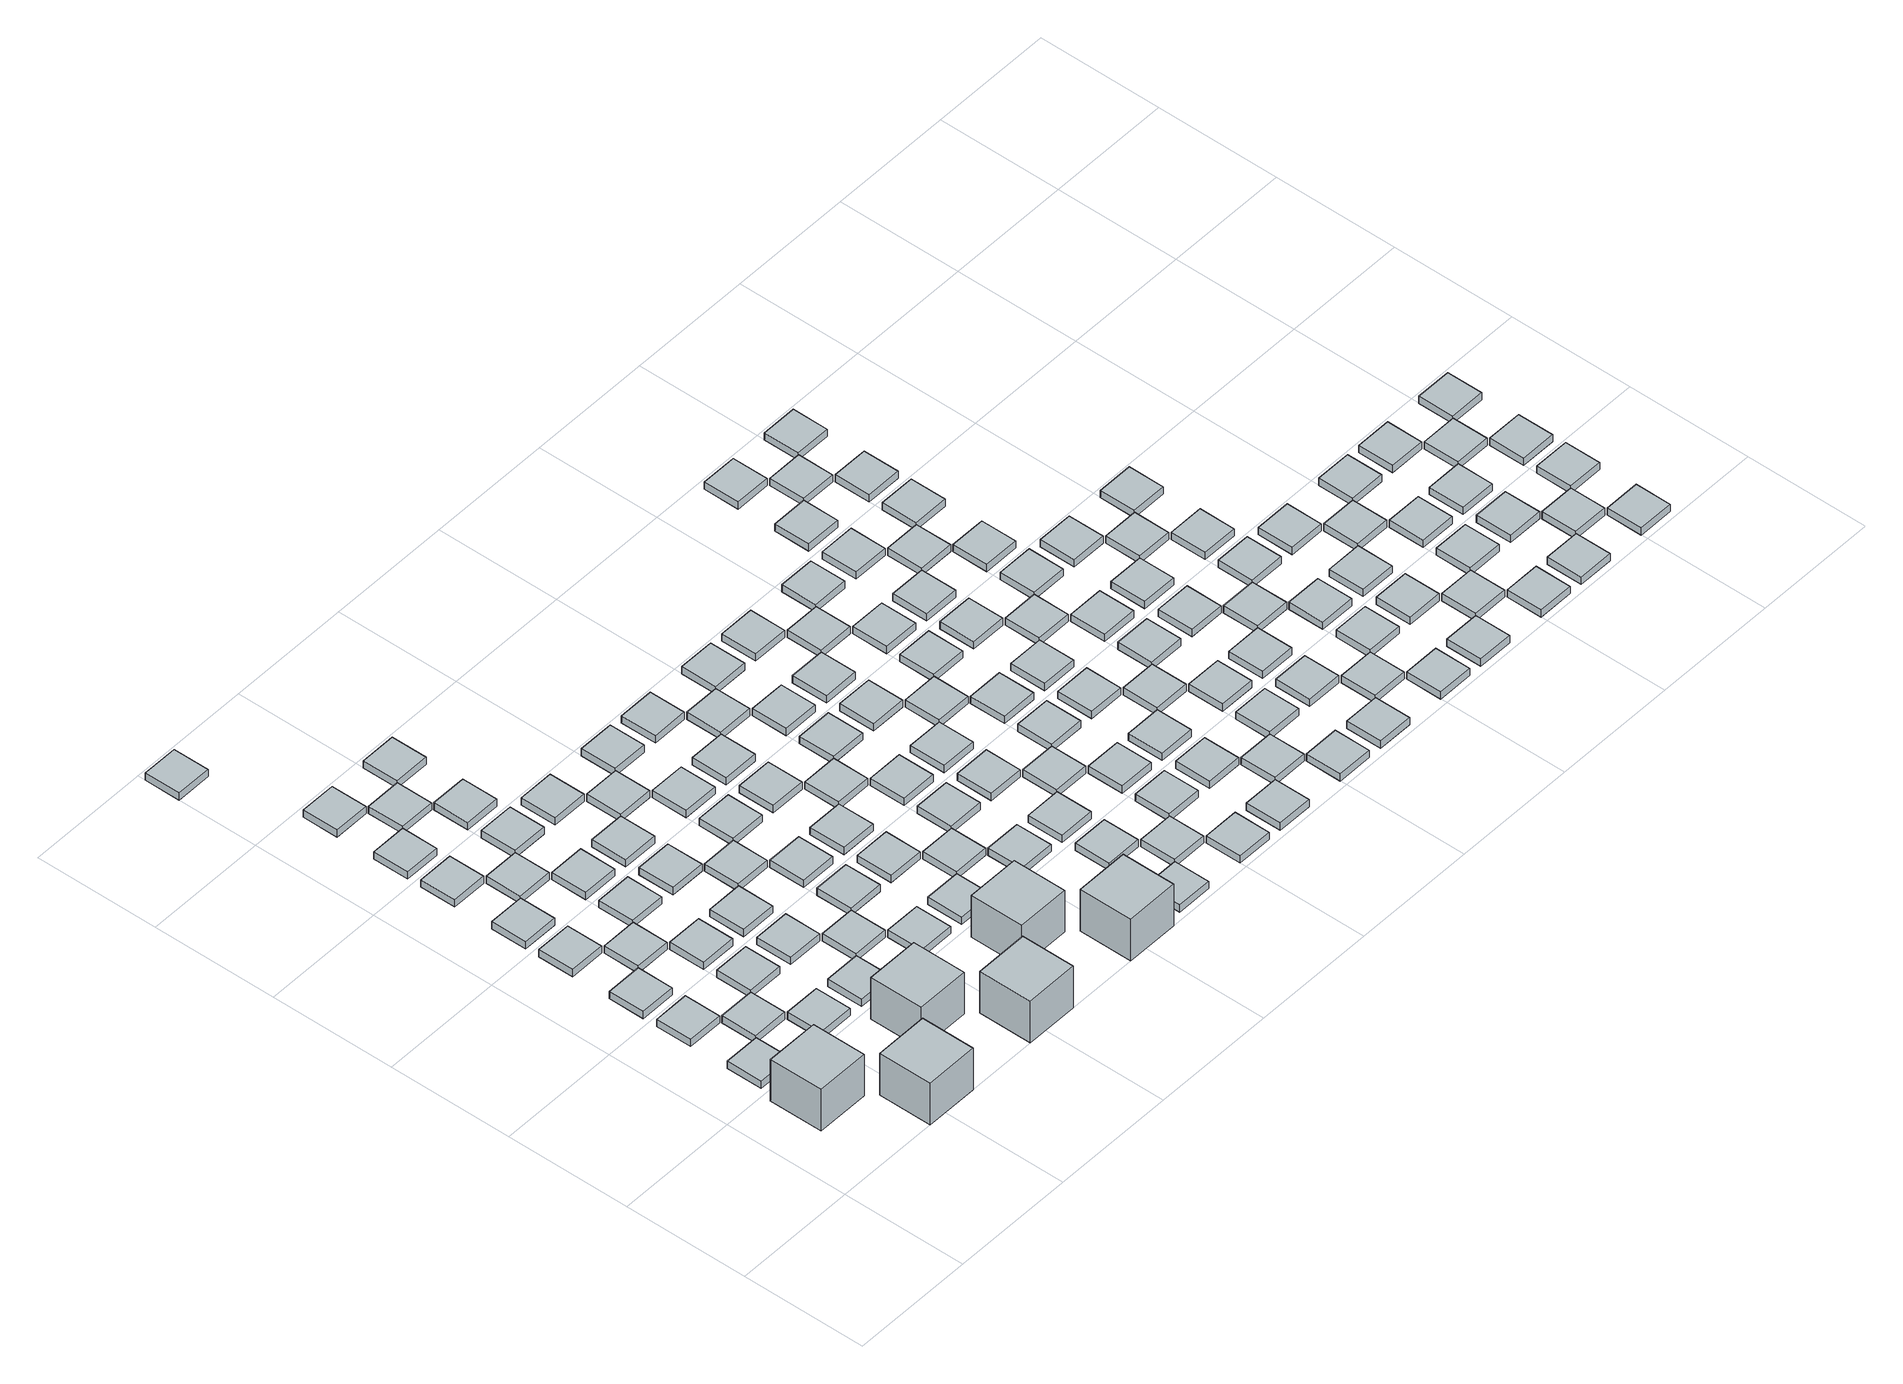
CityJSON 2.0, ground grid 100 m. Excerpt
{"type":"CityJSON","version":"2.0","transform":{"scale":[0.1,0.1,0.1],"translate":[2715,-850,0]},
"CityObjects":{
"object1":{"type":"GenericCityObject","geometry":[{"type":"Solid","lod":"1","boundaries":[[[[0,1,2,3]],[[4,5,1,0]],[[5,6,2,1]],[[6,7,3,2]],[[7,4,0,3]],[[7,6,5,4]]]]}]},
"object2":{"type":"GenericCityObject","geometry":[{"type":"Solid","lod":"1","boundaries":[[[[8,9,10,11]],[[12,13,9,8]],[[13,14,10,9]],[[14,15,11,10]],[[15,12,8,11]],[[15,14,13,12]]]]}]},
"object3":{"type":"GenericCityObject","geometry":[{"type":"Solid","lod":"1","boundaries":[[[[16,17,18,19]],[[20,21,17,16]],[[21,22,18,17]],[[22,23,19,18]],[[23,20,16,19]],[[23,22,21,20]]]]}]},
"object4":{"type":"GenericCityObject","geometry":[{"type":"Solid","lod":"1","boundaries":[[[[24,25,26,27]],[[28,29,25,24]],[[29,30,26,25]],[[30,31,27,26]],[[31,28,24,27]],[[31,30,29,28]]]]}]},
"object5":{"type":"GenericCityObject","geometry":[{"type":"Solid","lod":"1","boundaries":[[[[32,33,34,35]],[[36,37,33,32]],[[37,38,34,33]],[[38,39,35,34]],[[39,36,32,35]],[[39,38,37,36]]]]}]},
"object6":{"type":"GenericCityObject","geometry":[{"type":"Solid","lod":"1","boundaries":[[[[40,41,42,43]],[[44,45,41,40]],[[45,46,42,41]],[[46,47,43,42]],[[47,44,40,43]],[[47,46,45,44]]]]}]},
"object7":{"type":"GenericCityObject","geometry":[{"type":"Solid","lod":"1","boundaries":[[[[48,49,50,51]],[[52,53,49,48]],[[53,54,50,49]],[[54,55,51,50]],[[55,52,48,51]],[[55,54,53,52]]]]}]},
"object8":{"type":"GenericCityObject","geometry":[{"type":"Solid","lod":"1","boundaries":[[[[56,57,58,59]],[[60,61,57,56]],[[61,62,58,57]],[[62,63,59,58]],[[63,60,56,59]],[[63,62,61,60]]]]}]},
"object9":{"type":"GenericCityObject","geometry":[{"type":"Solid","lod":"1","boundaries":[[[[64,65,66,67]],[[68,69,65,64]],[[69,70,66,65]],[[70,71,67,66]],[[71,68,64,67]],[[71,70,69,68]]]]}]},
"object10":{"type":"GenericCityObject","geometry":[{"type":"Solid","lod":"1","boundaries":[[[[72,73,74,75]],[[76,77,73,72]],[[77,78,74,73]],[[78,79,75,74]],[[79,76,72,75]],[[79,78,77,76]]]]}]},
"object11":{"type":"GenericCityObject","geometry":[{"type":"Solid","lod":"1","boundaries":[[[[80,81,82,83]],[[84,85,81,80]],[[85,86,82,81]],[[86,87,83,82]],[[87,84,80,83]],[[87,86,85,84]]]]}]},
"object12":{"type":"GenericCityObject","geometry":[{"type":"Solid","lod":"1","boundaries":[[[[88,89,90,91]],[[92,93,89,88]],[[93,94,90,89]],[[94,95,91,90]],[[95,92,88,91]],[[95,94,93,92]]]]}]},
"object13":{"type":"GenericCityObject","geometry":[{"type":"Solid","lod":"1","boundaries":[[[[96,97,98,99]],[[100,101,97,96]],[[101,102,98,97]],[[102,103,99,98]],[[103,100,96,99]],[[103,102,101,100]]]]}]},
"object14":{"type":"GenericCityObject","geometry":[{"type":"Solid","lod":"1","boundaries":[[[[104,105,106,107]],[[108,109,105,104]],[[109,110,106,105]],[[110,111,107,106]],[[111,108,104,107]],[[111,110,109,108]]]]}]},
"object15":{"type":"GenericCityObject","geometry":[{"type":"Solid","lod":"1","boundaries":[[[[112,113,114,115]],[[116,117,113,112]],[[117,118,114,113]],[[118,119,115,114]],[[119,116,112,115]],[[119,118,117,116]]]]}]},
"object16":{"type":"GenericCityObject","geometry":[{"type":"Solid","lod":"1","boundaries":[[[[120,121,122,123]],[[124,125,121,120]],[[125,126,122,121]],[[126,127,123,122]],[[127,124,120,123]],[[127,126,125,124]]]]}]},
"object17":{"type":"GenericCityObject","geometry":[{"type":"Solid","lod":"1","boundaries":[[[[128,129,130,131]],[[132,133,129,128]],[[133,134,130,129]],[[134,135,131,130]],[[135,132,128,131]],[[135,134,133,132]]]]}]},
"object18":{"type":"GenericCityObject","geometry":[{"type":"Solid","lod":"1","boundaries":[[[[136,137,138,139]],[[140,141,137,136]],[[141,142,138,137]],[[142,143,139,138]],[[143,140,136,139]],[[143,142,141,140]]]]}]},
"object19":{"type":"GenericCityObject","geometry":[{"type":"Solid","lod":"1","boundaries":[[[[144,145,146,147]],[[148,149,145,144]],[[149,150,146,145]],[[150,151,147,146]],[[151,148,144,147]],[[151,150,149,148]]]]}]},
"object20":{"type":"GenericCityObject","geometry":[{"type":"Solid","lod":"1","boundaries":[[[[152,153,154,155]],[[156,157,153,152]],[[157,158,154,153]],[[158,159,155,154]],[[159,156,152,155]],[[159,158,157,156]]]]}]},
"object21":{"type":"GenericCityObject","geometry":[{"type":"Solid","lod":"1","boundaries":[[[[160,161,162,163]],[[164,165,161,160]],[[165,166,162,161]],[[166,167,163,162]],[[167,164,160,163]],[[167,166,165,164]]]]}]},
"object22":{"type":"GenericCityObject","geometry":[{"type":"Solid","lod":"1","boundaries":[[[[168,169,170,171]],[[172,173,169,168]],[[173,174,170,169]],[[174,175,171,170]],[[175,172,168,171]],[[175,174,173,172]]]]}]},
"object23":{"type":"GenericCityObject","geometry":[{"type":"Solid","lod":"1","boundaries":[[[[176,177,178,179]],[[180,181,177,176]],[[181,182,178,177]],[[182,183,179,178]],[[183,180,176,179]],[[183,182,181,180]]]]}]},
"object24":{"type":"GenericCityObject","geometry":[{"type":"Solid","lod":"1","boundaries":[[[[184,185,186,187]],[[188,189,185,184]],[[189,190,186,185]],[[190,191,187,186]],[[191,188,184,187]],[[191,190,189,188]]]]}]},
"object25":{"type":"GenericCityObject","geometry":[{"type":"Solid","lod":"1","boundaries":[[[[192,193,194,195]],[[196,197,193,192]],[[197,198,194,193]],[[198,199,195,194]],[[199,196,192,195]],[[199,198,197,196]]]]}]},
"object26":{"type":"GenericCityObject","geometry":[{"type":"Solid","lod":"1","boundaries":[[[[200,201,202,203]],[[204,205,201,200]],[[205,206,202,201]],[[206,207,203,202]],[[207,204,200,203]],[[207,206,205,204]]]]}]},
"object27":{"type":"GenericCityObject","geometry":[{"type":"Solid","lod":"1","boundaries":[[[[208,209,210,211]],[[212,213,209,208]],[[213,214,210,209]],[[214,215,211,210]],[[215,212,208,211]],[[215,214,213,212]]]]}]},
"object28":{"type":"GenericCityObject","geometry":[{"type":"Solid","lod":"1","boundaries":[[[[216,217,218,219]],[[220,221,217,216]],[[221,222,218,217]],[[222,223,219,218]],[[223,220,216,219]],[[223,222,221,220]]]]}]},
"object29":{"type":"GenericCityObject","geometry":[{"type":"Solid","lod":"1","boundaries":[[[[224,225,226,227]],[[228,229,225,224]],[[229,230,226,225]],[[230,231,227,226]],[[231,228,224,227]],[[231,230,229,228]]]]}]},
"object30":{"type":"GenericCityObject","geometry":[{"type":"Solid","lod":"1","boundaries":[[[[232,233,234,235]],[[236,237,233,232]],[[237,238,234,233]],[[238,239,235,234]],[[239,236,232,235]],[[239,238,237,236]]]]}]},
"object31":{"type":"GenericCityObject","geometry":[{"type":"Solid","lod":"1","boundaries":[[[[240,241,242,243]],[[244,245,241,240]],[[245,246,242,241]],[[246,247,243,242]],[[247,244,240,243]],[[247,246,245,244]]]]}]},
"object32":{"type":"GenericCityObject","geometry":[{"type":"Solid","lod":"1","boundaries":[[[[248,249,250,251]],[[252,253,249,248]],[[253,254,250,249]],[[254,255,251,250]],[[255,252,248,251]],[[255,254,253,252]]]]}]},
"object33":{"type":"GenericCityObject","geometry":[{"type":"Solid","lod":"1","boundaries":[[[[256,257,258,259]],[[260,261,257,256]],[[261,262,258,257]],[[262,263,259,258]],[[263,260,256,259]],[[263,262,261,260]]]]}]},
"object34":{"type":"GenericCityObject","geometry":[{"type":"Solid","lod":"1","boundaries":[[[[264,265,266,267]],[[268,269,265,264]],[[269,270,266,265]],[[270,271,267,266]],[[271,268,264,267]],[[271,270,269,268]]]]}]},
"object35":{"type":"GenericCityObject","geometry":[{"type":"Solid","lod":"1","boundaries":[[[[272,273,274,275]],[[276,277,273,272]],[[277,278,274,273]],[[278,279,275,274]],[[279,276,272,275]],[[279,278,277,276]]]]}]},
"object36":{"type":"GenericCityObject","geometry":[{"type":"Solid","lod":"1","boundaries":[[[[280,281,282,283]],[[284,285,281,280]],[[285,286,282,281]],[[286,287,283,282]],[[287,284,280,283]],[[287,286,285,284]]]]}]},
"object37":{"type":"GenericCityObject","geometry":[{"type":"Solid","lod":"1","boundaries":[[[[288,289,290,291]],[[292,293,289,288]],[[293,294,290,289]],[[294,295,291,290]],[[295,292,288,291]],[[295,294,293,292]]]]}]},
"object38":{"type":"GenericCityObject","geometry":[{"type":"Solid","lod":"1","boundaries":[[[[296,297,298,299]],[[300,301,297,296]],[[301,302,298,297]],[[302,303,299,298]],[[303,300,296,299]],[[303,302,301,300]]]]}]},
"object39":{"type":"GenericCityObject","geometry":[{"type":"Solid","lod":"1","boundaries":[[[[304,305,306,307]],[[308,309,305,304]],[[309,310,306,305]],[[310,311,307,306]],[[311,308,304,307]],[[311,310,309,308]]]]}]},
"object40":{"type":"GenericCityObject","geometry":[{"type":"Solid","lod":"1","boundaries":[[[[312,313,314,315]],[[316,317,313,312]],[[317,318,314,313]],[[318,319,315,314]],[[319,316,312,315]],[[319,318,317,316]]]]}]},
"object41":{"type":"GenericCityObject","geometry":[{"type":"Solid","lod":"1","boundaries":[[[[320,321,322,323]],[[324,325,321,320]],[[325,326,322,321]],[[326,327,323,322]],[[327,324,320,323]],[[327,326,325,324]]]]}]},
"object42":{"type":"GenericCityObject","geometry":[{"type":"Solid","lod":"1","boundaries":[[[[328,329,330,331]],[[332,333,329,328]],[[333,334,330,329]],[[334,335,331,330]],[[335,332,328,331]],[[335,334,333,332]]]]}]},
"object43":{"type":"GenericCityObject","geometry":[{"type":"Solid","lod":"1","boundaries":[[[[336,337,338,339]],[[340,341,337,336]],[[341,342,338,337]],[[342,343,339,338]],[[343,340,336,339]],[[343,342,341,340]]]]}]},
"object44":{"type":"GenericCityObject","geometry":[{"type":"Solid","lod":"1","boundaries":[[[[344,345,346,347]],[[348,349,345,344]],[[349,350,346,345]],[[350,351,347,346]],[[351,348,344,347]],[[351,350,349,348]]]]}]},
"object45":{"type":"GenericCityObject","geometry":[{"type":"Solid","lod":"1","boundaries":[[[[352,353,354,355]],[[356,357,353,352]],[[357,358,354,353]],[[358,359,355,354]],[[359,356,352,355]],[[359,358,357,356]]]]}]},
"object46":{"type":"GenericCityObject","geometry":[{"type":"Solid","lod":"1","boundaries":[[[[360,361,362,363]],[[364,365,361,360]],[[365,366,362,361]],[[366,367,363,362]],[[367,364,360,363]],[[367,366,365,364]]]]}]},
"object47":{"type":"GenericCityObject","geometry":[{"type":"Solid","lod":"1","boundaries":[[[[368,369,370,371]],[[372,373,369,368]],[[373,374,370,369]],[[374,375,371,370]],[[375,372,368,371]],[[375,374,373,372]]]]}]},
"object48":{"type":"GenericCityObject","geometry":[{"type":"Solid","lod":"1","boundaries":[[[[376,377,378,379]],[[380,381,377,376]],[[381,382,378,377]],[[382,383,379,378]],[[383,380,376,379]],[[383,382,381,380]]]]}]},
"object49":{"type":"GenericCityObject","geometry":[{"type":"Solid","lod":"1","boundaries":[[[[384,385,386,387]],[[388,389,385,384]],[[389,390,386,385]],[[390,391,387,386]],[[391,388,384,387]],[[391,390,389,388]]]]}]},
"object50":{"type":"GenericCityObject","geometry":[{"type":"Solid","lod":"1","boundaries":[[[[392,393,394,395]],[[396,397,393,392]],[[397,398,394,393]],[[398,399,395,394]],[[399,396,392,395]],[[399,398,397,396]]]]}]},
"object51":{"type":"GenericCityObject","geometry":[{"type":"Solid","lod":"1","boundaries":[[[[400,401,402,403]],[[404,405,401,400]],[[405,406,402,401]],[[406,407,403,402]],[[407,404,400,403]],[[407,406,405,404]]]]}]},
"object52":{"type":"GenericCityObject","geometry":[{"type":"Solid","lod":"1","boundaries":[[[[408,409,410,411]],[[412,413,409,408]],[[413,414,410,409]],[[414,415,411,410]],[[415,412,408,411]],[[415,414,413,412]]]]}]},
"object53":{"type":"GenericCityObject","geometry":[{"type":"Solid","lod":"1","boundaries":[[[[416,417,418,419]],[[420,421,417,416]],[[421,422,418,417]],[[422,423,419,418]],[[423,420,416,419]],[[423,422,421,420]]]]}]},
"object54":{"type":"GenericCityObject","geometry":[{"type":"Solid","lod":"1","boundaries":[[[[424,425,426,427]],[[428,429,425,424]],[[429,430,426,425]],[[430,431,427,426]],[[431,428,424,427]],[[431,430,429,428]]]]}]},
"object55":{"type":"GenericCityObject","geometry":[{"type":"Solid","lod":"1","boundaries":[[[[432,433,434,435]],[[436,437,433,432]],[[437,438,434,433]],[[438,439,435,434]],[[439,436,432,435]],[[439,438,437,436]]]]}]},
"object56":{"type":"GenericCityObject","geometry":[{"type":"Solid","lod":"1","boundaries":[[[[440,441,442,443]],[[444,445,441,440]],[[445,446,442,441]],[[446,447,443,442]],[[447,444,440,443]],[[447,446,445,444]]]]}]},
"object57":{"type":"GenericCityObject","geometry":[{"type":"Solid","lod":"1","boundaries":[[[[448,449,450,451]],[[452,453,449,448]],[[453,454,450,449]],[[454,455,451,450]],[[455,452,448,451]],[[455,454,453,452]]]]}]},
"object58":{"type":"GenericCityObject","geometry":[{"type":"Solid","lod":"1","boundaries":[[[[456,457,458,459]],[[460,461,457,456]],[[461,462,458,457]],[[462,463,459,458]],[[463,460,456,459]],[[463,462,461,460]]]]}]},
"object59":{"type":"GenericCityObject","geometry":[{"type":"Solid","lod":"1","boundaries":[[[[464,465,466,467]],[[468,469,465,464]],[[469,470,466,465]],[[470,471,467,466]],[[471,468,464,467]],[[471,470,469,468]]]]}]},
"object60":{"type":"GenericCityObject","geometry":[{"type":"Solid","lod":"1","boundaries":[[[[472,473,474,475]],[[476,477,473,472]],[[477,478,474,473]],[[478,479,475,474]],[[479,476,472,475]],[[479,478,477,476]]]]}]},
"object61":{"type":"GenericCityObject","geometry":[{"type":"Solid","lod":"1","boundaries":[[[[480,481,482,483]],[[484,485,481,480]],[[485,486,482,481]],[[486,487,483,482]],[[487,484,480,483]],[[487,486,485,484]]]]}]},
"object62":{"type":"GenericCityObject","geometry":[{"type":"Solid","lod":"1","boundaries":[[[[488,489,490,491]],[[492,493,489,488]],[[493,494,490,489]],[[494,495,491,490]],[[495,492,488,491]],[[495,494,493,492]]]]}]},
"object63":{"type":"GenericCityObject","geometry":[{"type":"Solid","lod":"1","boundaries":[[[[496,497,498,499]],[[500,501,497,496]],[[501,502,498,497]],[[502,503,499,498]],[[503,500,496,499]],[[503,502,501,500]]]]}]},
"object64":{"type":"GenericCityObject","geometry":[{"type":"Solid","lod":"1","boundaries":[[[[504,505,506,507]],[[508,509,505,504]],[[509,510,506,505]],[[510,511,507,506]],[[511,508,504,507]],[[511,510,509,508]]]]}]},
"object65":{"type":"GenericCityObject","geometry":[{"type":"Solid","lod":"1","boundaries":[[[[512,513,514,515]],[[516,517,513,512]],[[517,518,514,513]],[[518,519,515,514]],[[519,516,512,515]],[[519,518,517,516]]]]}]},
"object66":{"type":"GenericCityObject","geometry":[{"type":"Solid","lod":"1","boundaries":[[[[520,521,522,523]],[[524,525,521,520]],[[525,526,522,521]],[[526,527,523,522]],[[527,524,520,523]],[[527,526,525,524]]]]}]},
"object67":{"type":"GenericCityObject","geometry":[{"type":"Solid","lod":"1","boundaries":[[[[528,529,530,531]],[[532,533,529,528]],[[533,534,530,529]],[[534,535,531,530]],[[535,532,528,531]],[[535,534,533,532]]]]}]},
"object68":{"type":"GenericCityObject","geometry":[{"type":"Solid","lod":"1","boundaries":[[[[536,537,538,539]],[[540,541,537,536]],[[541,542,538,537]],[[542,543,539,538]],[[543,540,536,539]],[[543,542,541,540]]]]}]},
"object69":{"type":"GenericCityObject","geometry":[{"type":"Solid","lod":"1","boundaries":[[[[544,545,546,547]],[[548,549,545,544]],[[549,550,546,545]],[[550,551,547,546]],[[551,548,544,547]],[[551,550,549,548]]]]}]},
"object70":{"type":"GenericCityObject","geometry":[{"type":"Solid","lod":"1","boundaries":[[[[552,553,554,555]],[[556,557,553,552]],[[557,558,554,553]],[[558,559,555,554]],[[559,556,552,555]],[[559,558,557,556]]]]}]},
"object71":{"type":"GenericCityObject","geometry":[{"type":"Solid","lod":"1","boundaries":[[[[560,561,562,563]],[[564,565,561,560]],[[565,566,562,561]],[[566,567,563,562]],[[567,564,560,563]],[[567,566,565,564]]]]}]},
"object72":{"type":"GenericCityObject","geometry":[{"type":"Solid","lod":"1","boundaries":[[[[568,569,570,571]],[[572,573,569,568]],[[573,574,570,569]],[[574,575,571,570]],[[575,572,568,571]],[[575,574,573,572]]]]}]},
"object73":{"type":"GenericCityObject","geometry":[{"type":"Solid","lod":"1","boundaries":[[[[576,577,578,579]],[[580,581,577,576]],[[581,582,578,577]],[[582,583,579,578]],[[583,580,576,579]],[[583,582,581,580]]]]}]},
"object74":{"type":"GenericCityObject","geometry":[{"type":"Solid","lod":"1","boundaries":[[[[584,585,586,587]],[[588,589,585,584]],[[589,590,586,585]],[[590,591,587,586]],[[591,588,584,587]],[[591,590,589,588]]]]}]},
"object75":{"type":"GenericCityObject","geometry":[{"type":"Solid","lod":"1","boundaries":[[[[592,593,594,595]],[[596,597,593,592]],[[597,598,594,593]],[[598,599,595,594]],[[599,596,592,595]],[[599,598,597,596]]]]}]},
"object76":{"type":"GenericCityObject","geometry":[{"type":"Solid","lod":"1","boundaries":[[[[600,601,602,603]],[[604,605,601,600]],[[605,606,602,601]],[[606,607,603,602]],[[607,604,600,603]],[[607,606,605,604]]]]}]},
"object77":{"type":"GenericCityObject","geometry":[{"type":"Solid","lod":"1","boundaries":[[[[608,609,610,611]],[[612,613,609,608]],[[613,614,610,609]],[[614,615,611,610]],[[615,612,608,611]],[[615,614,613,612]]]]}]},
"object78":{"type":"GenericCityObject","geometry":[{"type":"Solid","lod":"1","boundaries":[[[[616,617,618,619]],[[620,621,617,616]],[[621,622,618,617]],[[622,623,619,618]],[[623,620,616,619]],[[623,622,621,620]]]]}]},
"object79":{"type":"GenericCityObject","geometry":[{"type":"Solid","lod":"1","boundaries":[[[[624,625,626,627]],[[628,629,625,624]],[[629,630,626,625]],[[630,631,627,626]],[[631,628,624,627]],[[631,630,629,628]]]]}]},
"object80":{"type":"GenericCityObject","geometry":[{"type":"Solid","lod":"1","boundaries":[[[[632,633,634,635]],[[636,637,633,632]],[[637,638,634,633]],[[638,639,635,634]],[[639,636,632,635]],[[639,638,637,636]]]]}]},
"object81":{"type":"GenericCityObject","geometry":[{"type":"Solid","lod":"1","boundaries":[[[[640,641,642,643]],[[644,645,641,640]],[[645,646,642,641]],[[646,647,643,642]],[[647,644,640,643]],[[647,646,645,644]]]]}]},
"object82":{"type":"GenericCityObject","geometry":[{"type":"Solid","lod":"1","boundaries":[[[[648,649,650,651]],[[652,653,649,648]],[[653,654,650,649]],[[654,655,651,650]],[[655,652,648,651]],[[655,654,653,652]]]]}]},
"object83":{"type":"GenericCityObject","geometry":[{"type":"Solid","lod":"1","boundaries":[[[[656,657,658,659]],[[660,661,657,656]],[[661,662,658,657]],[[662,663,659,658]],[[663,660,656,659]],[[663,662,661,660]]]]}]},
"object84":{"type":"GenericCityObject","geometry":[{"type":"Solid","lod":"1","boundaries":[[[[664,665,666,667]],[[668,669,665,664]],[[669,670,666,665]],[[670,671,667,666]],[[671,668,664,667]],[[671,670,669,668]]]]}]},
"object85":{"type":"GenericCityObject","geometry":[{"type":"Solid","lod":"1","boundaries":[[[[672,673,674,675]],[[676,677,673,672]],[[677,678,674,673]],[[678,679,675,674]],[[679,676,672,675]],[[679,678,677,676]]]]}]},
"object86":{"type":"GenericCityObject","geometry":[{"type":"Solid","lod":"1","boundaries":[[[[680,681,682,683]],[[684,685,681,680]],[[685,686,682,681]],[[686,687,683,682]],[[687,684,680,683]],[[687,686,685,684]]]]}]},
"object87":{"type":"GenericCityObject","geometry":[{"type":"Solid","lod":"1","boundaries":[[[[688,689,690,691]],[[692,693,689,688]],[[693,694,690,689]],[[694,695,691,690]],[[695,692,688,691]],[[695,694,693,692]]]]}]},
"object88":{"type":"GenericCityObject","geometry":[{"type":"Solid","lod":"1","boundaries":[[[[696,697,698,699]],[[700,701,697,696]],[[701,702,698,697]],[[702,703,699,698]],[[703,700,696,699]],[[703,702,701,700]]]]}]},
"object89":{"type":"GenericCityObject","geometry":[{"type":"Solid","lod":"1","boundaries":[[[[704,705,706,707]],[[708,709,705,704]],[[709,710,706,705]],[[710,711,707,706]],[[711,708,704,707]],[[711,710,709,708]]]]}]},
"object90":{"type":"GenericCityObject","geometry":[{"type":"Solid","lod":"1","boundaries":[[[[712,713,714,715]],[[716,717,713,712]],[[717,718,714,713]],[[718,719,715,714]],[[719,716,712,715]],[[719,718,717,716]]]]}]},
"object91":{"type":"GenericCityObject","geometry":[{"type":"Solid","lod":"1","boundaries":[[[[720,721,722,723]],[[724,725,721,720]],[[725,726,722,721]],[[726,727,723,722]],[[727,724,720,723]],[[727,726,725,724]]]]}]},
"object92":{"type":"GenericCityObject","geometry":[{"type":"Solid","lod":"1","boundaries":[[[[728,729,730,731]],[[732,733,729,728]],[[733,734,730,729]],[[734,735,731,730]],[[735,732,728,731]],[[735,734,733,732]]]]}]},
"object93":{"type":"GenericCityObject","geometry":[{"type":"Solid","lod":"1","boundaries":[[[[736,737,738,739]],[[740,741,737,736]],[[741,742,738,737]],[[742,743,739,738]],[[743,740,736,739]],[[743,742,741,740]]]]}]},
"object94":{"type":"GenericCityObject","geometry":[{"type":"Solid","lod":"1","boundaries":[[[[744,745,746,747]],[[748,749,745,744]],[[749,750,746,745]],[[750,751,747,746]],[[751,748,744,747]],[[751,750,749,748]]]]}]},
"object95":{"type":"GenericCityObject","geometry":[{"type":"Solid","lod":"1","boundaries":[[[[752,753,754,755]],[[756,757,753,752]],[[757,758,754,753]],[[758,759,755,754]],[[759,756,752,755]],[[759,758,757,756]]]]}]},
"object96":{"type":"GenericCityObject","geometry":[{"type":"Solid","lod":"1","boundaries":[[[[760,761,762,763]],[[764,765,761,760]],[[765,766,762,761]],[[766,767,763,762]],[[767,764,760,763]],[[767,766,765,764]]]]}]},
"object97":{"type":"GenericCityObject","geometry":[{"type":"Solid","lod":"1","boundaries":[[[[768,769,770,771]],[[772,773,769,768]],[[773,774,770,769]],[[774,775,771,770]],[[775,772,768,771]],[[775,774,773,772]]]]}]},
"object98":{"type":"GenericCityObject","geometry":[{"type":"Solid","lod":"1","boundaries":[[[[776,777,778,779]],[[780,781,777,776]],[[781,782,778,777]],[[782,783,779,778]],[[783,780,776,779]],[[783,782,781,780]]]]}]},
"object99":{"type":"GenericCityObject","geometry":[{"type":"Solid","lod":"1","boundaries":[[[[784,785,786,787]],[[788,789,785,784]],[[789,790,786,785]],[[790,791,787,786]],[[791,788,784,787]],[[791,790,789,788]]]]}]},
"object100":{"type":"GenericCityObject","geometry":[{"type":"Solid","lod":"1","boundaries":[[[[792,793,794,795]],[[796,797,793,792]],[[797,798,794,793]],[[798,799,795,794]],[[799,796,792,795]],[[799,798,797,796]]]]}]},
"object101":{"type":"GenericCityObject","geometry":[{"type":"Solid","lod":"1","boundaries":[[[[800,801,802,803]],[[804,805,801,800]],[[805,806,802,801]],[[806,807,803,802]],[[807,804,800,803]],[[807,806,805,804]]]]}]},
"object102":{"type":"GenericCityObject","geometry":[{"type":"Solid","lod":"1","boundaries":[[[[808,809,810,811]],[[812,813,809,808]],[[813,814,810,809]],[[814,815,811,810]],[[815,812,808,811]],[[815,814,813,812]]]]}]},
"object103":{"type":"GenericCityObject","geometry":[{"type":"Solid","lod":"1","boundaries":[[[[816,817,818,819]],[[820,821,817,816]],[[821,822,818,817]],[[822,823,819,818]],[[823,820,816,819]],[[823,822,821,820]]]]}]},
"object104":{"type":"GenericCityObject","geometry":[{"type":"Solid","lod":"1","boundaries":[[[[824,825,826,827]],[[828,829,825,824]],[[829,830,826,825]],[[830,831,827,826]],[[831,828,824,827]],[[831,830,829,828]]]]}]},
"object105":{"type":"GenericCityObject","geometry":[{"type":"Solid","lod":"1","boundaries":[[[[832,833,834,835]],[[836,837,833,832]],[[837,838,834,833]],[[838,839,835,834]],[[839,836,832,835]],[[839,838,837,836]]]]}]},
"object106":{"type":"GenericCityObject","geometry":[{"type":"Solid","lod":"1","boundaries":[[[[840,841,842,843]],[[844,845,841,840]],[[845,846,842,841]],[[846,847,843,842]],[[847,844,840,843]],[[847,846,845,844]]]]}]},
"object107":{"type":"GenericCityObject","geometry":[{"type":"Solid","lod":"1","boundaries":[[[[848,849,850,851]],[[852,853,849,848]],[[853,854,850,849]],[[854,855,851,850]],[[855,852,848,851]],[[855,854,853,852]]]]}]},
"object108":{"type":"GenericCityObject","geometry":[{"type":"Solid","lod":"1","boundaries":[[[[856,857,858,859]],[[860,861,857,856]],[[861,862,858,857]],[[862,863,859,858]],[[863,860,856,859]],[[863,862,861,860]]]]}]},
"object109":{"type":"GenericCityObject","geometry":[{"type":"Solid","lod":"1","boundaries":[[[[864,865,866,867]],[[868,869,865,864]],[[869,870,866,865]],[[870,871,867,866]],[[871,868,864,867]],[[871,870,869,868]]]]}]},
"object110":{"type":"GenericCityObject","geometry":[{"type":"Solid","lod":"1","boundaries":[[[[872,873,874,875]],[[876,877,873,872]],[[877,878,874,873]],[[878,879,875,874]],[[879,876,872,875]],[[879,878,877,876]]]]}]},
"object111":{"type":"GenericCityObject","geometry":[{"type":"Solid","lod":"1","boundaries":[[[[880,881,882,883]],[[884,885,881,880]],[[885,886,882,881]],[[886,887,883,882]],[[887,884,880,883]],[[887,886,885,884]]]]}]},
"object112":{"type":"GenericCityObject","geometry":[{"type":"Solid","lod":"1","boundaries":[[[[888,889,890,891]],[[892,893,889,888]],[[893,894,890,889]],[[894,895,891,890]],[[895,892,888,891]],[[895,894,893,892]]]]}]},
"object113":{"type":"GenericCityObject","geometry":[{"type":"Solid","lod":"1","boundaries":[[[[896,897,898,899]],[[900,901,897,896]],[[901,902,898,897]],[[902,903,899,898]],[[903,900,896,899]],[[903,902,901,900]]]]}]},
"object114":{"type":"GenericCityObject","geometry":[{"type":"Solid","lod":"1","boundaries":[[[[904,905,906,907]],[[908,909,905,904]],[[909,910,906,905]],[[910,911,907,906]],[[911,908,904,907]],[[911,910,909,908]]]]}]},
"object115":{"type":"GenericCityObject","geometry":[{"type":"Solid","lod":"1","boundaries":[[[[912,913,914,915]],[[916,917,913,912]],[[917,918,914,913]],[[918,919,915,914]],[[919,916,912,915]],[[919,918,917,916]]]]}]},
"object116":{"type":"GenericCityObject","geometry":[{"type":"Solid","lod":"1","boundaries":[[[[920,921,922,923]],[[924,925,921,920]],[[925,926,922,921]],[[926,927,923,922]],[[927,924,920,923]],[[927,926,925,924]]]]}]},
"object117":{"type":"GenericCityObject","geometry":[{"type":"Solid","lod":"1","boundaries":[[[[928,929,930,931]],[[932,933,929,928]],[[933,934,930,929]],[[934,935,931,930]],[[935,932,928,931]],[[935,934,933,932]]]]}]},
"object118":{"type":"GenericCityObject","geometry":[{"type":"Solid","lod":"1","boundaries":[[[[936,937,938,939]],[[940,941,937,936]],[[941,942,938,937]],[[942,943,939,938]],[[943,940,936,939]],[[943,942,941,940]]]]}]},
"object119":{"type":"GenericCityObject","geometry":[{"type":"Solid","lod":"1","boundaries":[[[[944,945,946,947]],[[948,949,945,944]],[[949,950,946,945]],[[950,951,947,946]],[[951,948,944,947]],[[951,950,949,948]]]]}]},
"object120":{"type":"GenericCityObject","geometry":[{"type":"Solid","lod":"1","boundaries":[[[[952,953,954,955]],[[956,957,953,952]],[[957,958,954,953]],[[958,959,955,954]],[[959,956,952,955]],[[959,958,957,956]]]]}]},
"object121":{"type":"GenericCityObject","geometry":[{"type":"Solid","lod":"1","boundaries":[[[[960,961,962,963]],[[964,965,961,960]],[[965,966,962,961]],[[966,967,963,962]],[[967,964,960,963]],[[967,966,965,964]]]]}]},
"object122":{"type":"GenericCityObject","geometry":[{"type":"Solid","lod":"1","boundaries":[[[[968,969,970,971]],[[972,973,969,968]],[[973,974,970,969]],[[974,975,971,970]],[[975,972,968,971]],[[975,974,973,972]]]]}]},
"object123":{"type":"GenericCityObject","geometry":[{"type":"Solid","lod":"1","boundaries":[[[[976,977,978,979]],[[980,981,977,976]],[[981,982,978,977]],[[982,983,979,978]],[[983,980,976,979]],[[983,982,981,980]]]]}]},
"object124":{"type":"GenericCityObject","geometry":[{"type":"Solid","lod":"1","boundaries":[[[[984,985,986,987]],[[988,989,985,984]],[[989,990,986,985]],[[990,991,987,986]],[[991,988,984,987]],[[991,990,989,988]]]]}]},
"object125":{"type":"GenericCityObject","geometry":[{"type":"Solid","lod":"1","boundaries":[[[[992,993,994,995]],[[996,997,993,992]],[[997,998,994,993]],[[998,999,995,994]],[[999,996,992,995]],[[999,998,997,996]]]]}]},
"object126":{"type":"GenericCityObject","geometry":[{"type":"Solid","lod":"1","boundaries":[[[[1000,1001,1002,1003]],[[1004,1005,1001,1000]],[[1005,1006,1002,1001]],[[1006,1007,1003,1002]],[[1007,1004,1000,1003]],[[1007,1006,1005,1004]]]]}]},
"object127":{"type":"GenericCityObject","geometry":[{"type":"Solid","lod":"1","boundaries":[[[[1008,1009,1010,1011]],[[1012,1013,1009,1008]],[[1013,1014,1010,1009]],[[1014,1015,1011,1010]],[[1015,1012,1008,1011]],[[1015,1014,1013,1012]]]]}]},
"object128":{"type":"GenericCityObject","geometry":[{"type":"Solid","lod":"1","boundaries":[[[[1016,1017,1018,1019]],[[1020,1021,1017,1016]],[[1021,1022,1018,1017]],[[1022,1023,1019,1018]],[[1023,1020,1016,1019]],[[1023,1022,1021,1020]]]]}]},
"object129":{"type":"GenericCityObject","geometry":[{"type":"Solid","lod":"1","boundaries":[[[[1024,1025,1026,1027]],[[1028,1029,1025,1024]],[[1029,1030,1026,1025]],[[1030,1031,1027,1026]],[[1031,1028,1024,1027]],[[1031,1030,1029,1028]]]]}]},
"object130":{"type":"GenericCityObject","geometry":[{"type":"Solid","lod":"1","boundaries":[[[[1032,1033,1034,1035]],[[1036,1037,1033,1032]],[[1037,1038,1034,1033]],[[1038,1039,1035,1034]],[[1039,1036,1032,1035]],[[1039,1038,1037,1036]]]]}]},
"object131":{"type":"GenericCityObject","geometry":[{"type":"Solid","lod":"1","boundaries":[[[[1040,1041,1042,1043]],[[1044,1045,1041,1040]],[[1045,1046,1042,1041]],[[1046,1047,1043,1042]],[[1047,1044,1040,1043]],[[1047,1046,1045,1044]]]]}]},
"object132":{"type":"GenericCityObject","geometry":[{"type":"Solid","lod":"1","boundaries":[[[[1048,1049,1050,1051]],[[1052,1053,1049,1048]],[[1053,1054,1050,1049]],[[1054,1055,1051,1050]],[[1055,1052,1048,1051]],[[1055,1054,1053,1052]]]]}]},
"object133":{"type":"GenericCityObject","geometry":[{"type":"Solid","lod":"1","boundaries":[[[[1056,1057,1058,1059]],[[1060,1061,1057,1056]],[[1061,1062,1058,1057]],[[1062,1063,1059,1058]],[[1063,1060,1056,1059]],[[1063,1062,1061,1060]]]]}]},
"object134":{"type":"GenericCityObject","geometry":[{"type":"Solid","lod":"1","boundaries":[[[[1064,1065,1066,1067]],[[1068,1069,1065,1064]],[[1069,1070,1066,1065]],[[1070,1071,1067,1066]],[[1071,1068,1064,1067]],[[1071,1070,1069,1068]]]]}]},
"object135":{"type":"GenericCityObject","geometry":[{"type":"Solid","lod":"1","boundaries":[[[[1072,1073,1074,1075]],[[1076,1077,1073,1072]],[[1077,1078,1074,1073]],[[1078,1079,1075,1074]],[[1079,1076,1072,1075]],[[1079,1078,1077,1076]]]]}]},
"object136":{"type":"GenericCityObject","geometry":[{"type":"Solid","lod":"1","boundaries":[[[[1080,1081,1082,1083]],[[1084,1085,1081,1080]],[[1085,1086,1082,1081]],[[1086,1087,1083,1082]],[[1087,1084,1080,1083]],[[1087,1086,1085,1084]]]]}]},
"object137":{"type":"GenericCityObject","geometry":[{"type":"Solid","lod":"1","boundaries":[[[[1088,1089,1090,1091]],[[1092,1093,1089,1088]],[[1093,1094,1090,1089]],[[1094,1095,1091,1090]],[[1095,1092,1088,1091]],[[1095,1094,1093,1092]]]]}]}
},
"vertices":[
[350,500,0],[779,500,0],[779,929,0],[350,929,0],[350,500,375],[779,500,375],[779,929,375],[350,929,375],
[400,1050,0],[689,1050,0],[689,1339,0],[400,1339,0],[400,1050,65],[689,1050,65],[689,1339,65],[400,1339,65],
[400,1650,0],[689,1650,0],[689,1939,0],[400,1939,0],[400,1650,65],[689,1650,65],[689,1939,65],[400,1939,65],
[850,0,0],[1279,0,0],[1279,429,0],[850,429,0],[850,0,375],[1279,0,375],[1279,429,375],[850,429,375],
[400,2050,0],[689,2050,0],[689,2339,0],[400,2339,0],[400,2050,65],[689,2050,65],[689,2339,65],[400,2339,65],
[700,1350,0],[989,1350,0],[989,1639,0],[700,1639,0],[700,1350,65],[989,1350,65],[989,1639,65],[700,1639,65],
[400,2650,0],[689,2650,0],[689,2939,0],[400,2939,0],[400,2650,65],[689,2650,65],[689,2939,65],[400,2939,65],
[400,3050,0],[689,3050,0],[689,3339,0],[400,3339,0],[400,3050,65],[689,3050,65],[689,3339,65],[400,3339,65],
[1000,1050,0],[1289,1050,0],[1289,1339,0],[1000,1339,0],[1000,1050,65],[1289,1050,65],[1289,1339,65],[1000,1339,65],
[700,2350,0],[989,2350,0],[989,2639,0],[700,2639,0],[700,2350,65],[989,2350,65],[989,2639,65],[700,2639,65],
[400,3650,0],[689,3650,0],[689,3939,0],[400,3939,0],[400,3650,65],[689,3650,65],[689,3939,65],[400,3939,65],
[1000,1650,0],[1289,1650,0],[1289,1939,0],[1000,1939,0],[1000,1650,65],[1289,1650,65],[1289,1939,65],[1000,1939,65],
[1350,500,0],[1779,500,0],[1779,929,0],[1350,929,0],[1350,500,375],[1779,500,375],[1779,929,375],[1350,929,375],
[400,4050,0],[689,4050,0],[689,4339,0],[400,4339,0],[400,4050,65],[689,4050,65],[689,4339,65],[400,4339,65],
[1000,2050,0],[1289,2050,0],[1289,2339,0],[1000,2339,0],[1000,2050,65],[1289,2050,65],[1289,2339,65],[1000,2339,65],
[0,5650,0],[289,5650,0],[289,5939,0],[0,5939,0],[0,5650,65],[289,5650,65],[289,5939,65],[0,5939,65],
[700,3350,0],[989,3350,0],[989,3639,0],[700,3639,0],[700,3350,65],[989,3350,65],[989,3639,65],[700,3639,65],
[1400,1050,0],[1689,1050,0],[1689,1339,0],[1400,1339,0],[1400,1050,65],[1689,1050,65],[1689,1339,65],[1400,1339,65],
[400,4650,0],[689,4650,0],[689,4939,0],[400,4939,0],[400,4650,65],[689,4650,65],[689,4939,65],[400,4939,65],
[1000,2650,0],[1289,2650,0],[1289,2939,0],[1000,2939,0],[1000,2650,65],[1289,2650,65],[1289,2939,65],[1000,2939,65],
[1400,1650,0],[1689,1650,0],[1689,1939,0],[1400,1939,0],[1400,1650,65],[1689,1650,65],[1689,1939,65],[1400,1939,65],
[1000,3050,0],[1289,3050,0],[1289,3339,0],[1000,3339,0],[1000,3050,65],[1289,3050,65],[1289,3339,65],[1000,3339,65],
[1850,0,0],[2279,0,0],[2279,429,0],[1850,429,0],[1850,0,375],[2279,0,375],[2279,429,375],[1850,429,375],
[700,4350,0],[989,4350,0],[989,4639,0],[700,4639,0],[700,4350,65],[989,4350,65],[989,4639,65],[700,4639,65],
[1400,2050,0],[1689,2050,0],[1689,2339,0],[1400,2339,0],[1400,2050,65],[1689,2050,65],[1689,2339,65],[1400,2339,65],
[1000,3650,0],[1289,3650,0],[1289,3939,0],[1000,3939,0],[1000,3650,65],[1289,3650,65],[1289,3939,65],[1000,3939,65],
[1700,1350,0],[1989,1350,0],[1989,1639,0],[1700,1639,0],[1700,1350,65],[1989,1350,65],[1989,1639,65],[1700,1639,65],
[1400,2650,0],[1689,2650,0],[1689,2939,0],[1400,2939,0],[1400,2650,65],[1689,2650,65],[1689,2939,65],[1400,2939,65],
[1000,4050,0],[1289,4050,0],[1289,4339,0],[1000,4339,0],[1000,4050,65],[1289,4050,65],[1289,4339,65],[1000,4339,65],
[1400,3050,0],[1689,3050,0],[1689,3339,0],[1400,3339,0],[1400,3050,65],[1689,3050,65],[1689,3339,65],[1400,3339,65],
[2000,1050,0],[2289,1050,0],[2289,1339,0],[2000,1339,0],[2000,1050,65],[2289,1050,65],[2289,1339,65],[2000,1339,65],
[1000,4650,0],[1289,4650,0],[1289,4939,0],[1000,4939,0],[1000,4650,65],[1289,4650,65],[1289,4939,65],[1000,4939,65],
[1700,2350,0],[1989,2350,0],[1989,2639,0],[1700,2639,0],[1700,2350,65],[1989,2350,65],[1989,2639,65],[1700,2639,65],
[1400,3650,0],[1689,3650,0],[1689,3939,0],[1400,3939,0],[1400,3650,65],[1689,3650,65],[1689,3939,65],[1400,3939,65],
[2000,1650,0],[2289,1650,0],[2289,1939,0],[2000,1939,0],[2000,1650,65],[2289,1650,65],[2289,1939,65],[2000,1939,65],
[2350,500,0],[2779,500,0],[2779,929,0],[2350,929,0],[2350,500,375],[2779,500,375],[2779,929,375],[2350,929,375],
[2000,2050,0],[2289,2050,0],[2289,2339,0],[2000,2339,0],[2000,2050,65],[2289,2050,65],[2289,2339,65],[2000,2339,65],
[1700,3350,0],[1989,3350,0],[1989,3639,0],[1700,3639,0],[1700,3350,65],[1989,3350,65],[1989,3639,65],[1700,3639,65],
[2400,1050,0],[2689,1050,0],[2689,1339,0],[2400,1339,0],[2400,1050,65],[2689,1050,65],[2689,1339,65],[2400,1339,65],
[2000,2650,0],[2289,2650,0],[2289,2939,0],[2000,2939,0],[2000,2650,65],[2289,2650,65],[2289,2939,65],[2000,2939,65],
[2400,1650,0],[2689,1650,0],[2689,1939,0],[2400,1939,0],[2400,1650,65],[2689,1650,65],[2689,1939,65],[2400,1939,65],
[2000,3050,0],[2289,3050,0],[2289,3339,0],[2000,3339,0],[2000,3050,65],[2289,3050,65],[2289,3339,65],[2000,3339,65],
[2850,0,0],[3279,0,0],[3279,429,0],[2850,429,0],[2850,0,375],[3279,0,375],[3279,429,375],[2850,429,375],
[2400,2050,0],[2689,2050,0],[2689,2339,0],[2400,2339,0],[2400,2050,65],[2689,2050,65],[2689,2339,65],[2400,2339,65],
[2000,3650,0],[2289,3650,0],[2289,3939,0],[2000,3939,0],[2000,3650,65],[2289,3650,65],[2289,3939,65],[2000,3939,65],
[2700,1350,0],[2989,1350,0],[2989,1639,0],[2700,1639,0],[2700,1350,65],[2989,1350,65],[2989,1639,65],[2700,1639,65],
[2400,2650,0],[2689,2650,0],[2689,2939,0],[2400,2939,0],[2400,2650,65],[2689,2650,65],[2689,2939,65],[2400,2939,65],
[2400,3050,0],[2689,3050,0],[2689,3339,0],[2400,3339,0],[2400,3050,65],[2689,3050,65],[2689,3339,65],[2400,3339,65],
[3000,1050,0],[3289,1050,0],[3289,1339,0],[3000,1339,0],[3000,1050,65],[3289,1050,65],[3289,1339,65],[3000,1339,65],
[2700,2350,0],[2989,2350,0],[2989,2639,0],[2700,2639,0],[2700,2350,65],[2989,2350,65],[2989,2639,65],[2700,2639,65],
[3400,50,0],[3689,50,0],[3689,339,0],[3400,339,0],[3400,50,65],[3689,50,65],[3689,339,65],[3400,339,65],
[2400,3650,0],[2689,3650,0],[2689,3939,0],[2400,3939,0],[2400,3650,65],[2689,3650,65],[2689,3939,65],[2400,3939,65],
[3000,1650,0],[3289,1650,0],[3289,1939,0],[3000,1939,0],[3000,1650,65],[3289,1650,65],[3289,1939,65],[3000,1939,65],
[3400,650,0],[3689,650,0],[3689,939,0],[3400,939,0],[3400,650,65],[3689,650,65],[3689,939,65],[3400,939,65],
[3000,2050,0],[3289,2050,0],[3289,2339,0],[3000,2339,0],[3000,2050,65],[3289,2050,65],[3289,2339,65],[3000,2339,65],
[2700,3350,0],[2989,3350,0],[2989,3639,0],[2700,3639,0],[2700,3350,65],[2989,3350,65],[2989,3639,65],[2700,3639,65],
[3400,1050,0],[3689,1050,0],[3689,1339,0],[3400,1339,0],[3400,1050,65],[3689,1050,65],[3689,1339,65],[3400,1339,65],
[3000,2650,0],[3289,2650,0],[3289,2939,0],[3000,2939,0],[3000,2650,65],[3289,2650,65],[3289,2939,65],[3000,2939,65],
[3700,350,0],[3989,350,0],[3989,639,0],[3700,639,0],[3700,350,65],[3989,350,65],[3989,639,65],[3700,639,65],
[3400,1650,0],[3689,1650,0],[3689,1939,0],[3400,1939,0],[3400,1650,65],[3689,1650,65],[3689,1939,65],[3400,1939,65],
[3000,3050,0],[3289,3050,0],[3289,3339,0],[3000,3339,0],[3000,3050,65],[3289,3050,65],[3289,3339,65],[3000,3339,65],
[3400,2050,0],[3689,2050,0],[3689,2339,0],[3400,2339,0],[3400,2050,65],[3689,2050,65],[3689,2339,65],[3400,2339,65],
[4000,50,0],[4289,50,0],[4289,339,0],[4000,339,0],[4000,50,65],[4289,50,65],[4289,339,65],[4000,339,65],
[3000,3650,0],[3289,3650,0],[3289,3939,0],[3000,3939,0],[3000,3650,65],[3289,3650,65],[3289,3939,65],[3000,3939,65],
[3700,1350,0],[3989,1350,0],[3989,1639,0],[3700,1639,0],[3700,1350,65],[3989,1350,65],[3989,1639,65],[3700,1639,65],
[3400,2650,0],[3689,2650,0],[3689,2939,0],[3400,2939,0],[3400,2650,65],[3689,2650,65],[3689,2939,65],[3400,2939,65],
[4000,650,0],[4289,650,0],[4289,939,0],[4000,939,0],[4000,650,65],[4289,650,65],[4289,939,65],[4000,939,65],
[3400,3050,0],[3689,3050,0],[3689,3339,0],[3400,3339,0],[3400,3050,65],[3689,3050,65],[3689,3339,65],[3400,3339,65],
[4000,1050,0],[4289,1050,0],[4289,1339,0],[4000,1339,0],[4000,1050,65],[4289,1050,65],[4289,1339,65],[4000,1339,65],
[3700,2350,0],[3989,2350,0],[3989,2639,0],[3700,2639,0],[3700,2350,65],[3989,2350,65],[3989,2639,65],[3700,2639,65],
[4400,50,0],[4689,50,0],[4689,339,0],[4400,339,0],[4400,50,65],[4689,50,65],[4689,339,65],[4400,339,65],
[3400,3650,0],[3689,3650,0],[3689,3939,0],[3400,3939,0],[3400,3650,65],[3689,3650,65],[3689,3939,65],[3400,3939,65],
[4000,1650,0],[4289,1650,0],[4289,1939,0],[4000,1939,0],[4000,1650,65],[4289,1650,65],[4289,1939,65],[4000,1939,65],
[4400,650,0],[4689,650,0],[4689,939,0],[4400,939,0],[4400,650,65],[4689,650,65],[4689,939,65],[4400,939,65],
[4000,2050,0],[4289,2050,0],[4289,2339,0],[4000,2339,0],[4000,2050,65],[4289,2050,65],[4289,2339,65],[4000,2339,65],
[3700,3350,0],[3989,3350,0],[3989,3639,0],[3700,3639,0],[3700,3350,65],[3989,3350,65],[3989,3639,65],[3700,3639,65],
[4400,1050,0],[4689,1050,0],[4689,1339,0],[4400,1339,0],[4400,1050,65],[4689,1050,65],[4689,1339,65],[4400,1339,65],
[4000,2650,0],[4289,2650,0],[4289,2939,0],[4000,2939,0],[4000,2650,65],[4289,2650,65],[4289,2939,65],[4000,2939,65],
[4700,350,0],[4989,350,0],[4989,639,0],[4700,639,0],[4700,350,65],[4989,350,65],[4989,639,65],[4700,639,65],
[4400,1650,0],[4689,1650,0],[4689,1939,0],[4400,1939,0],[4400,1650,65],[4689,1650,65],[4689,1939,65],[4400,1939,65],
[4000,3050,0],[4289,3050,0],[4289,3339,0],[4000,3339,0],[4000,3050,65],[4289,3050,65],[4289,3339,65],[4000,3339,65],
[4400,2050,0],[4689,2050,0],[4689,2339,0],[4400,2339,0],[4400,2050,65],[4689,2050,65],[4689,2339,65],[4400,2339,65],
[5000,50,0],[5289,50,0],[5289,339,0],[5000,339,0],[5000,50,65],[5289,50,65],[5289,339,65],[5000,339,65],
[4000,3650,0],[4289,3650,0],[4289,3939,0],[4000,3939,0],[4000,3650,65],[4289,3650,65],[4289,3939,65],[4000,3939,65],
[4700,1350,0],[4989,1350,0],[4989,1639,0],[4700,1639,0],[4700,1350,65],[4989,1350,65],[4989,1639,65],[4700,1639,65],
[4400,2650,0],[4689,2650,0],[4689,2939,0],[4400,2939,0],[4400,2650,65],[4689,2650,65],[4689,2939,65],[4400,2939,65],
[5000,650,0],[5289,650,0],[5289,939,0],[5000,939,0],[5000,650,65],[5289,650,65],[5289,939,65],[5000,939,65],
[4400,3050,0],[4689,3050,0],[4689,3339,0],[4400,3339,0],[4400,3050,65],[4689,3050,65],[4689,3339,65],[4400,3339,65],
[5000,1050,0],[5289,1050,0],[5289,1339,0],[5000,1339,0],[5000,1050,65],[5289,1050,65],[5289,1339,65],[5000,1339,65],
[4700,2350,0],[4989,2350,0],[4989,2639,0],[4700,2639,0],[4700,2350,65],[4989,2350,65],[4989,2639,65],[4700,2639,65],
[5400,50,0],[5689,50,0],[5689,339,0],[5400,339,0],[5400,50,65],[5689,50,65],[5689,339,65],[5400,339,65],
[4400,3650,0],[4689,3650,0],[4689,3939,0],[4400,3939,0],[4400,3650,65],[4689,3650,65],[4689,3939,65],[4400,3939,65],
[5000,1650,0],[5289,1650,0],[5289,1939,0],[5000,1939,0],[5000,1650,65],[5289,1650,65],[5289,1939,65],[5000,1939,65],
[5400,650,0],[5689,650,0],[5689,939,0],[5400,939,0],[5400,650,65],[5689,650,65],[5689,939,65],[5400,939,65],
[4400,4050,0],[4689,4050,0],[4689,4339,0],[4400,4339,0],[4400,4050,65],[4689,4050,65],[4689,4339,65],[4400,4339,65],
[5000,2050,0],[5289,2050,0],[5289,2339,0],[5000,2339,0],[5000,2050,65],[5289,2050,65],[5289,2339,65],[5000,2339,65],
[4700,3350,0],[4989,3350,0],[4989,3639,0],[4700,3639,0],[4700,3350,65],[4989,3350,65],[4989,3639,65],[4700,3639,65],
[5400,1050,0],[5689,1050,0],[5689,1339,0],[5400,1339,0],[5400,1050,65],[5689,1050,65],[5689,1339,65],[5400,1339,65],
[4400,4650,0],[4689,4650,0],[4689,4939,0],[4400,4939,0],[4400,4650,65],[4689,4650,65],[4689,4939,65],[4400,4939,65],
[5000,2650,0],[5289,2650,0],[5289,2939,0],[5000,2939,0],[5000,2650,65],[5289,2650,65],[5289,2939,65],[5000,2939,65],
[5700,350,0],[5989,350,0],[5989,639,0],[5700,639,0],[5700,350,65],[5989,350,65],[5989,639,65],[5700,639,65],
[5400,1650,0],[5689,1650,0],[5689,1939,0],[5400,1939,0],[5400,1650,65],[5689,1650,65],[5689,1939,65],[5400,1939,65],
[5000,3050,0],[5289,3050,0],[5289,3339,0],[5000,3339,0],[5000,3050,65],[5289,3050,65],[5289,3339,65],[5000,3339,65],
[4700,4350,0],[4989,4350,0],[4989,4639,0],[4700,4639,0],[4700,4350,65],[4989,4350,65],[4989,4639,65],[4700,4639,65],
[5400,2050,0],[5689,2050,0],[5689,2339,0],[5400,2339,0],[5400,2050,65],[5689,2050,65],[5689,2339,65],[5400,2339,65],
[6000,50,0],[6289,50,0],[6289,339,0],[6000,339,0],[6000,50,65],[6289,50,65],[6289,339,65],[6000,339,65],
[5000,3650,0],[5289,3650,0],[5289,3939,0],[5000,3939,0],[5000,3650,65],[5289,3650,65],[5289,3939,65],[5000,3939,65],
[5700,1350,0],[5989,1350,0],[5989,1639,0],[5700,1639,0],[5700,1350,65],[5989,1350,65],[5989,1639,65],[5700,1639,65],
[5400,2650,0],[5689,2650,0],[5689,2939,0],[5400,2939,0],[5400,2650,65],[5689,2650,65],[5689,2939,65],[5400,2939,65],
[6000,650,0],[6289,650,0],[6289,939,0],[6000,939,0],[6000,650,65],[6289,650,65],[6289,939,65],[6000,939,65],
[5000,4050,0],[5289,4050,0],[5289,4339,0],[5000,4339,0],[5000,4050,65],[5289,4050,65],[5289,4339,65],[5000,4339,65],
[6000,1050,0],[6289,1050,0],[6289,1339,0],[6000,1339,0],[6000,1050,65],[6289,1050,65],[6289,1339,65],[6000,1339,65],
[5000,4650,0],[5289,4650,0],[5289,4939,0],[5000,4939,0],[5000,4650,65],[5289,4650,65],[5289,4939,65],[5000,4939,65],
[5700,2350,0],[5989,2350,0],[5989,2639,0],[5700,2639,0],[5700,2350,65],[5989,2350,65],[5989,2639,65],[5700,2639,65],
[6400,50,0],[6689,50,0],[6689,339,0],[6400,339,0],[6400,50,65],[6689,50,65],[6689,339,65],[6400,339,65],
[6000,1650,0],[6289,1650,0],[6289,1939,0],[6000,1939,0],[6000,1650,65],[6289,1650,65],[6289,1939,65],[6000,1939,65],
[6400,650,0],[6689,650,0],[6689,939,0],[6400,939,0],[6400,650,65],[6689,650,65],[6689,939,65],[6400,939,65],
[6000,2050,0],[6289,2050,0],[6289,2339,0],[6000,2339,0],[6000,2050,65],[6289,2050,65],[6289,2339,65],[6000,2339,65],
[6400,1050,0],[6689,1050,0],[6689,1339,0],[6400,1339,0],[6400,1050,65],[6689,1050,65],[6689,1339,65],[6400,1339,65],
[6000,2650,0],[6289,2650,0],[6289,2939,0],[6000,2939,0],[6000,2650,65],[6289,2650,65],[6289,2939,65],[6000,2939,65],
[6700,350,0],[6989,350,0],[6989,639,0],[6700,639,0],[6700,350,65],[6989,350,65],[6989,639,65],[6700,639,65],
[6400,1650,0],[6689,1650,0],[6689,1939,0],[6400,1939,0],[6400,1650,65],[6689,1650,65],[6689,1939,65],[6400,1939,65],
[7000,50,0],[7289,50,0],[7289,339,0],[7000,339,0],[7000,50,65],[7289,50,65],[7289,339,65],[7000,339,65],
[6700,1350,0],[6989,1350,0],[6989,1639,0],[6700,1639,0],[6700,1350,65],[6989,1350,65],[6989,1639,65],[6700,1639,65],
[7000,650,0],[7289,650,0],[7289,939,0],[7000,939,0],[7000,650,65],[7289,650,65],[7289,939,65],[7000,939,65],
[7000,1050,0],[7289,1050,0],[7289,1339,0],[7000,1339,0],[7000,1050,65],[7289,1050,65],[7289,1339,65],[7000,1339,65],
[7400,50,0],[7689,50,0],[7689,339,0],[7400,339,0],[7400,50,65],[7689,50,65],[7689,339,65],[7400,339,65],
[7000,1650,0],[7289,1650,0],[7289,1939,0],[7000,1939,0],[7000,1650,65],[7289,1650,65],[7289,1939,65],[7000,1939,65],
[7400,650,0],[7689,650,0],[7689,939,0],[7400,939,0],[7400,650,65],[7689,650,65],[7689,939,65],[7400,939,65],
[7400,1050,0],[7689,1050,0],[7689,1339,0],[7400,1339,0],[7400,1050,65],[7689,1050,65],[7689,1339,65],[7400,1339,65],
[7700,350,0],[7989,350,0],[7989,639,0],[7700,639,0],[7700,350,65],[7989,350,65],[7989,639,65],[7700,639,65],
[7400,1650,0],[7689,1650,0],[7689,1939,0],[7400,1939,0],[7400,1650,65],[7689,1650,65],[7689,1939,65],[7400,1939,65],
[8000,50,0],[8289,50,0],[8289,339,0],[8000,339,0],[8000,50,65],[8289,50,65],[8289,339,65],[8000,339,65],
[7700,1350,0],[7989,1350,0],[7989,1639,0],[7700,1639,0],[7700,1350,65],[7989,1350,65],[7989,1639,65],[7700,1639,65],
[8000,650,0],[8289,650,0],[8289,939,0],[8000,939,0],[8000,650,65],[8289,650,65],[8289,939,65],[8000,939,65],
[8000,1050,0],[8289,1050,0],[8289,1339,0],[8000,1339,0],[8000,1050,65],[8289,1050,65],[8289,1339,65],[8000,1339,65],
[8000,1650,0],[8289,1650,0],[8289,1939,0],[8000,1939,0],[8000,1650,65],[8289,1650,65],[8289,1939,65],[8000,1939,65]
]}
